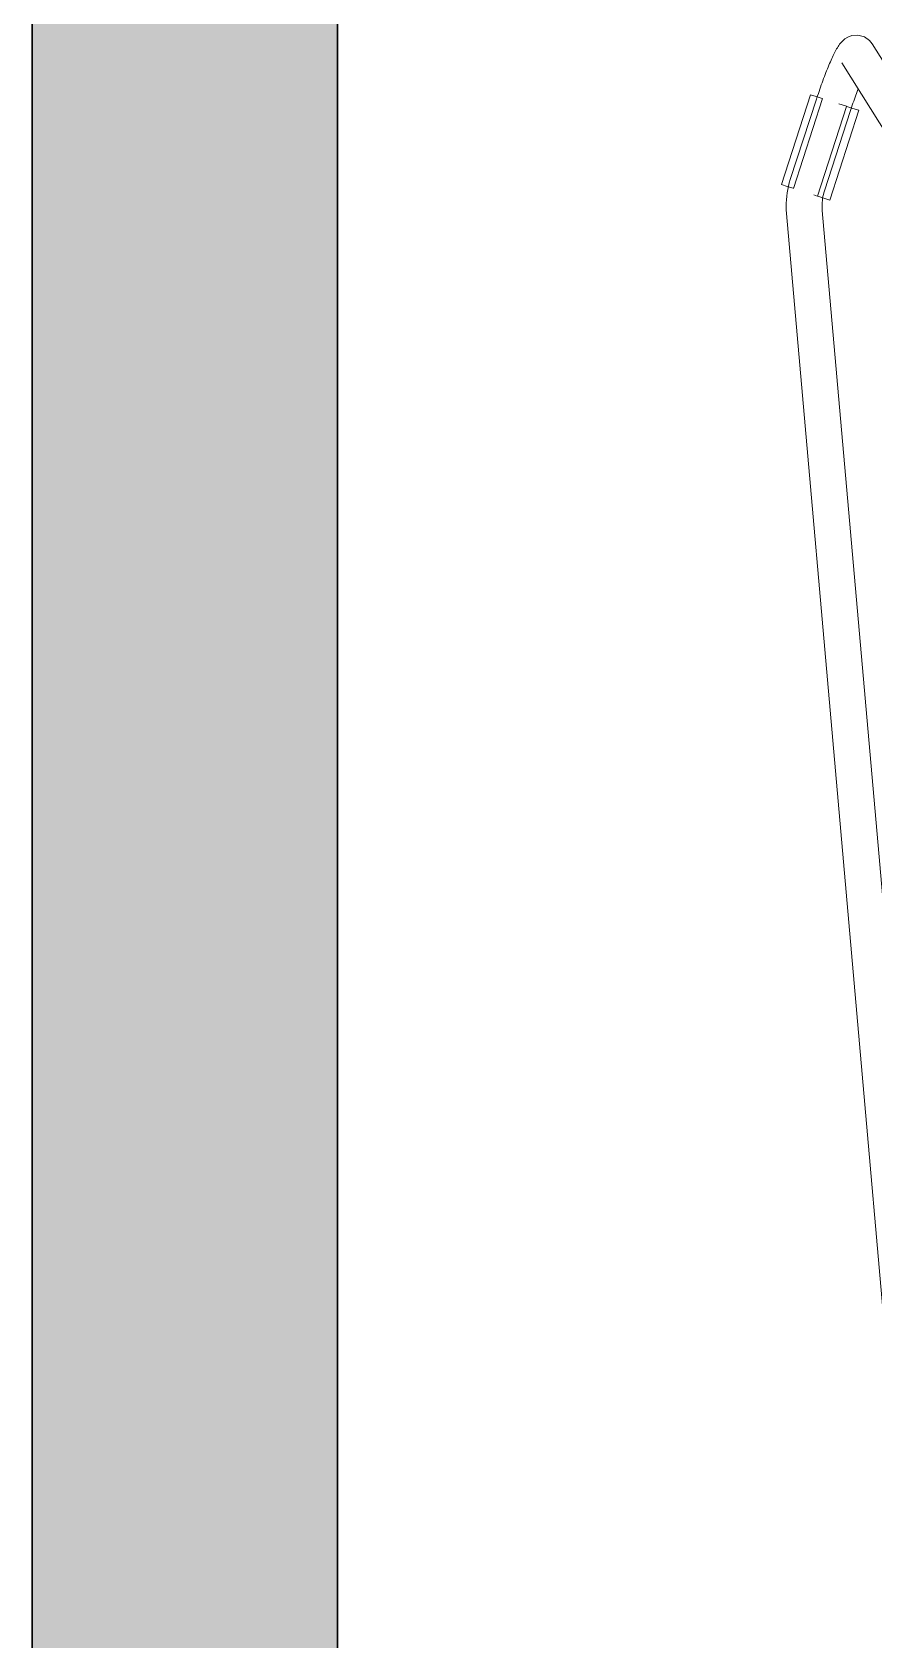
# Model space of a CAD drawing. Header units: millimetres. Extents: x 155927 to 326028, y -36033 to 97293.
# Drawn here: x 159375 to 159656, y 11453 to 11990 of the extents above; entities that cross this region are included whole.
import ezdxf

# ---------------------------------------------------------------- set-up
doc = ezdxf.new("R2010")
doc.units = ezdxf.units.MM
doc.header["$MEASUREMENT"] = 0
for name, color, linetype, lineweight in [('A-WALL-PATT', 7, 'CONTINUOUS', 9), ('I-FURN', 8, 'CONTINUOUS', 9), ('I-WALL', 7, 'CONTINUOUS', 9)]:
    doc.layers.add(name, color=color, linetype=linetype, lineweight=lineweight)

msp = doc.modelspace()

# ---------------------------------------------------------------- hatches: boundary and pattern name
at = {"layer": 'A-WALL-PATT'}
msp.add_hatch(color=256, dxfattribs=at).paths.add_polyline_path([(159374.83, 9369.61), (159476.83, 9369.61), (159476.83, 13505.61), (159374.83, 13505.61), (159374.83, 10128.06)], flags=0)

# ---------------------------------------------------------------- linework, layer by layer
at = {"layer": 'I-FURN'}
for p, q in [((159644.8, 11986.79), (159644.49, 11986.39)), ((159645.17, 11987.22), (159644.8, 11986.79)), ((159645.64, 11987.68), (159645.17, 11987.22)), ((159646.27, 11988.2), (159645.64, 11987.68)), ((159647.18, 11988.77), (159646.27, 11988.2)), ((159648.56, 11989.29), (159647.18, 11988.77)), ((159650.53, 11989.46), (159648.56, 11989.29)), ((159652.76, 11988.88), (159650.53, 11989.46)), ((159654.49, 11987.65), (159652.76, 11988.88)), ((159654.49, 11987.65), (159655.39, 11986.53)), ((159641.86, 11981.61), (159641.63, 11981.08)), ((159642.1, 11982.12), (159641.86, 11981.61)), ((159642.33, 11982.61), (159642.1, 11982.12)), ((159642.56, 11983.09), (159642.33, 11982.61)), ((159642.79, 11983.54), (159642.56, 11983.09)), ((159643.02, 11983.98), (159642.79, 11983.54)), ((159643.25, 11984.41), (159643.02, 11983.98)), ((159643.48, 11984.82), (159643.25, 11984.41)), ((159643.72, 11985.22), (159643.48, 11984.82)), ((159643.96, 11985.61), (159643.72, 11985.22)), ((159644.21, 11986), (159643.96, 11985.61)), ((159644.49, 11986.39), (159644.21, 11986)), ((159678.42, 11949.76), (159655.39, 11986.53)), ((159639.65, 11976.27), (159639.39, 11975.61)), ((159639.9, 11976.93), (159639.65, 11976.27)), ((159640.15, 11977.57), (159639.9, 11976.93)), ((159640.4, 11978.19), (159640.15, 11977.57)), ((159640.65, 11978.8), (159640.4, 11978.19)), ((159640.9, 11979.4), (159640.65, 11978.8)), ((159641.14, 11979.98), (159640.9, 11979.4)), ((159641.39, 11980.54), (159641.14, 11979.98)), ((159641.63, 11981.08), (159641.39, 11980.54)), ((159645.22, 11980.16), (159672.52, 11936.57)), ((159637.62, 11970.67), (159637.37, 11969.94)), ((159637.87, 11971.4), (159637.62, 11970.67)), ((159638.12, 11972.12), (159637.87, 11971.4)), ((159638.37, 11972.84), (159638.12, 11972.12)), ((159638.63, 11973.54), (159638.37, 11972.84)), ((159638.88, 11974.24), (159638.63, 11973.54)), ((159639.14, 11974.93), (159638.88, 11974.24)), ((159639.39, 11975.61), (159639.14, 11974.93)), ((159650.35, 11970.65), (159650.11, 11970.01)), ((159650.58, 11971.27), (159650.35, 11970.65)), ((159625.02, 11939.55), (159634.7, 11969.56)), ((159636.73, 11968.01), (159628.01, 11941.19)), ((159629.06, 11938.25), (159638.75, 11968.26)), ((159634.7, 11969.56), (159636.66, 11968.93)), ((159636.66, 11968.93), (159638.63, 11968.29)), ((159636.88, 11968.46), (159636.73, 11968.01)), ((159637.12, 11969.2), (159636.88, 11968.46)), ((159637.37, 11969.94), (159637.12, 11969.2)), ((159646.82, 11965.65), (159637.13, 11935.64)), ((159646.72, 11965.68), (159644.24, 11966.48)), ((159646.94, 11965.61), (159648.91, 11964.98)), ((159648.48, 11965.32), (159648.25, 11964.63)), ((159648.71, 11966.01), (159648.48, 11965.32)), ((159648.94, 11966.69), (159648.71, 11966.01)), ((159649.17, 11967.37), (159648.94, 11966.69)), ((159649.41, 11968.04), (159649.17, 11967.37)), ((159649.64, 11968.71), (159649.41, 11968.04)), ((159649.88, 11969.37), (159649.64, 11968.71)), ((159650.11, 11970.01), (159649.88, 11969.37)), ((159639.43, 11937.48), (159648.14, 11964.3)), ((159641.17, 11934.34), (159650.86, 11964.35)), ((159648.25, 11964.63), (159648.14, 11964.3)), ((159648.91, 11964.98), (159650.86, 11964.35)), ((159626.97, 11938.92), (159625.02, 11939.55)), ((159628.94, 11938.29), (159626.97, 11938.92)), ((159627.4, 11938.99), (159627.15, 11937.87)), ((159627.68, 11940.09), (159627.4, 11938.99)), ((159628.01, 11941.19), (159627.68, 11940.09)), ((159626.64, 11933.34), (159626.62, 11932.2)), ((159626.7, 11934.48), (159626.64, 11933.34)), ((159626.8, 11935.62), (159626.7, 11934.48)), ((159626.96, 11936.75), (159626.8, 11935.62)), ((159627.15, 11937.87), (159626.96, 11936.75)), ((159637.03, 11935.68), (159635.87, 11936.05)), ((159639.22, 11934.97), (159637.25, 11935.61)), ((159638.63, 11932.91), (159638.66, 11933.57)), ((159638.66, 11933.57), (159638.72, 11934.23)), ((159638.72, 11934.23), (159638.81, 11934.88)), ((159638.81, 11934.88), (159638.92, 11935.54)), ((159638.92, 11935.54), (159639.06, 11936.18)), ((159639.06, 11936.18), (159639.23, 11936.82)), ((159641.17, 11934.34), (159639.22, 11934.97)), ((159639.23, 11936.82), (159639.42, 11937.46)), ((159639.42, 11937.46), (159639.43, 11937.48)), ((159626.62, 11932.2), (159626.65, 11931.06)), ((159626.65, 11931.06), (159626.72, 11929.92)), ((159626.72, 11929.92), (159626.73, 11929.87)), ((159626.73, 11929.87), (159665.68, 11486.55)), ((159638.62, 11932.24), (159638.63, 11932.91)), ((159638.64, 11931.58), (159638.62, 11932.24)), ((159638.68, 11930.92), (159638.64, 11931.58)), ((159675.97, 11506.57), (159638.68, 11930.92))]:
    msp.add_line(p, q, dxfattribs=at)
at = {"layer": 'I-WALL', "lineweight": 30}
for p, q in [((159374.83, 13505.61), (159374.83, 9369.61)), ((159476.83, 9369.61), (159476.83, 13505.61))]:
    msp.add_line(p, q, dxfattribs=at)

doc.saveas('drawing.dxf')
